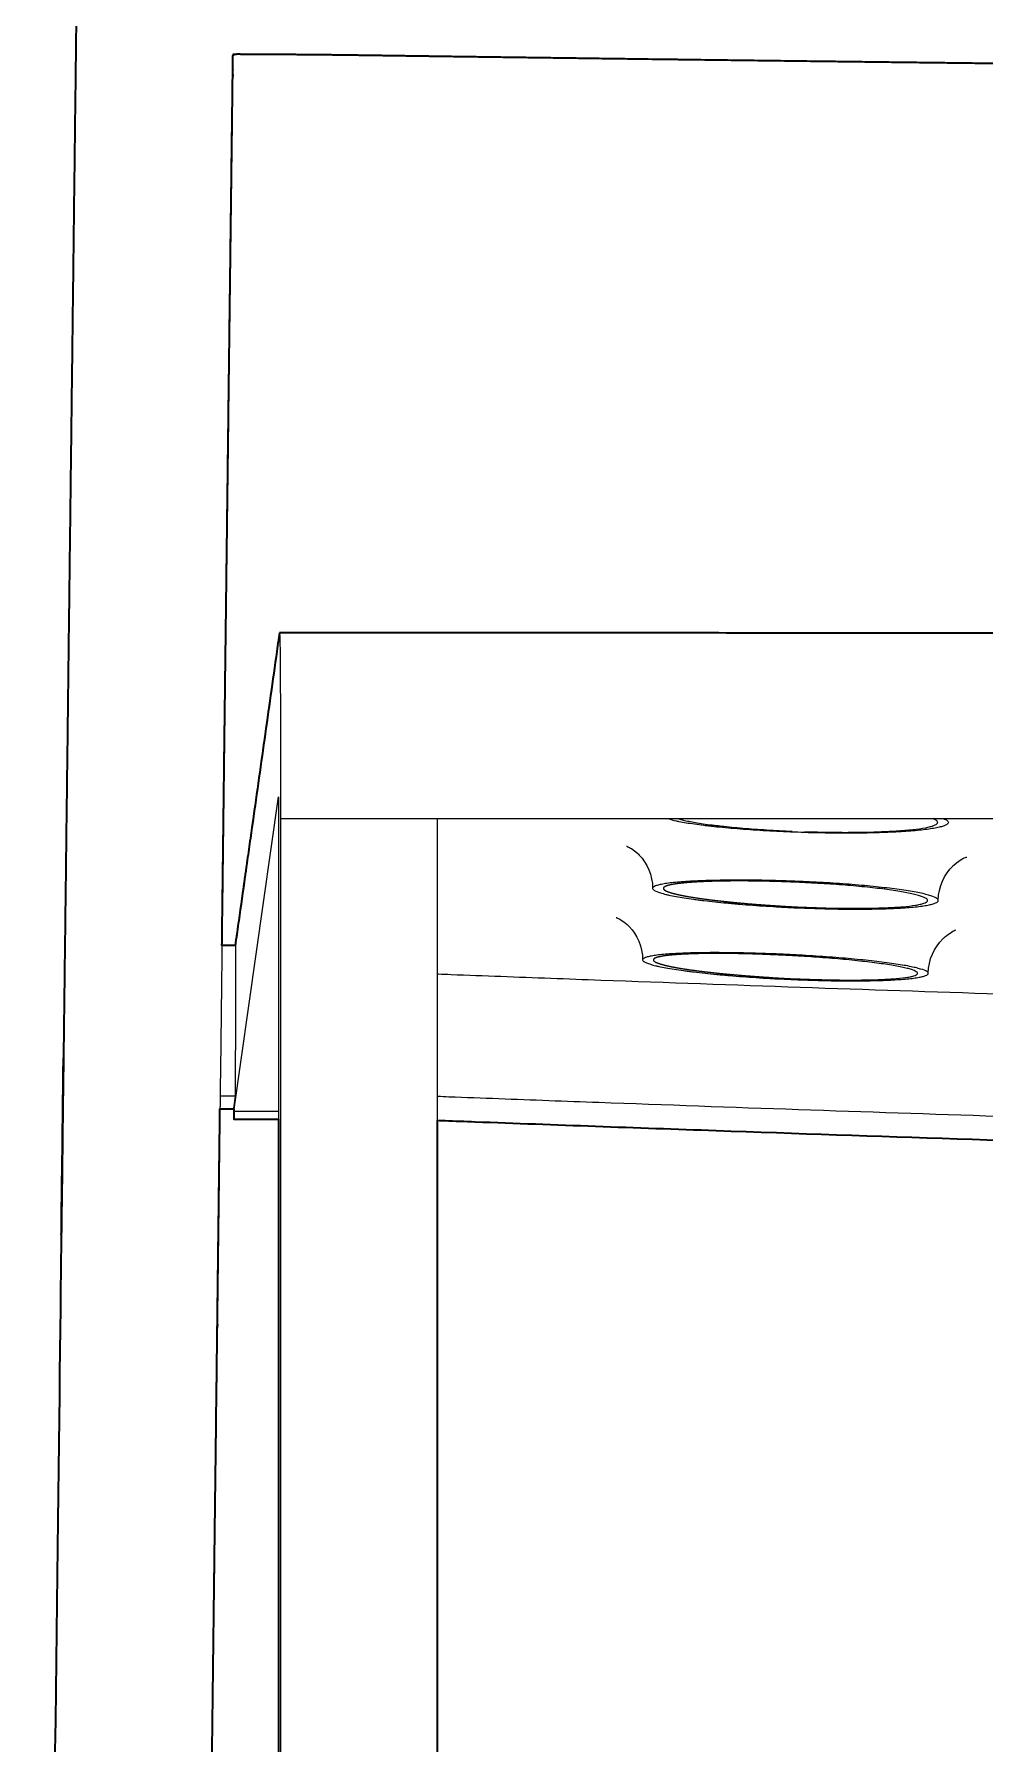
# Model space of a CAD drawing. Header units: millimetres. Extents: x 0 to 2650, y -1173 to 718.
# Drawn here: x 136.9 to 270, y 234.8 to 474.3 of the extents above; entities that cross this region are included whole.
import ezdxf

# ---------------------------------------------------------------- set-up
doc = ezdxf.new("R2010")
doc.units = ezdxf.units.MM
doc.layers.add('Blocks', color=7, linetype='Continuous')
doc.layers.add('Blocks$Inner', color=7, linetype='Continuous', lineweight=25, true_color=0x007f00)
doc.layers.add('Blocks$Outline', color=7, linetype='Continuous', lineweight=35, true_color=0xff3f3f)

# ---------------------------------------------------------------- blocks, each defined once
blk = doc.blocks.new('Balcony Lounge Bench Front')
at = {"layer": 'Blocks$Inner'}
for points in [[(165.01, 346.62), (165.06, 347.01), (165.5, 350.09), (166.37, 356.25), (166.48, 357.02), (166.59, 357.79), (166.81, 359.33), (167.24, 362.4), (168.11, 368.56), (169.86, 380.88), (170.73, 387.04), (171.17, 390.11), (171.21, 390.41), (171.23, 390.31)], [(171.08, 322.3), (164.83, 322.3), (164.83, 323.35), (171.08, 367.45), (171.08, 8.28), (171.18, 8.28)], [(171.35, 364.57), (171.35, 364.38), (171.35, 10.94)], [(192.98, 8.28), (193.08, 8.28), (193.35, 10.94), (193.35, 364.38), (171.35, 364.38)], [(1216.64, 364.38), (1052.69, 364.38), (866.74, 364.38), (770.82, 364.38), (704.99, 364.38), (639.17, 364.38), (543.24, 364.38), (357.3, 364.38), (193.35, 364.38)], [(162.88, 323.77), (164.82, 323.77), (164.84, 323.86), (165.07, 325.52), (162.9, 325.52)], [(140.5, 292.89), (137.01, 7.41), (159.01, 7.13)]]:
    blk.add_lwpolyline(points, dxfattribs=at)
for points, degree in [([(145.59, 709.23), (143.65, 550.84), (141.72, 392.46)], 2), ([(164.7, 471.49), (164.21, 431.84), (163.72, 392.2)], 2), ([(165.72, 471.49), (165.38, 471.49), (165.04, 471.49), (164.7, 471.49)], 3), ([(181.58, 471.36), (176.3, 471.43), (171, 471.47), (165.72, 471.49)], 3), ([(244.75, 362.44), (244.11, 362.46), (243.48, 362.49), (242.84, 362.51)], 3), ([(245.27, 355.4), (244.72, 355.43), (244.17, 355.46), (243.61, 355.48)], 3), ([(245.42, 355.53), (244.82, 355.56), (244.23, 355.59), (243.62, 355.61)], 3), ([(241.51, 352.01), (242.1, 351.98), (242.7, 351.95), (243.29, 351.92)], 3), ([(241.65, 352.14), (242.21, 352.11), (242.76, 352.08), (243.3, 352.05)], 3), ([(165.08, 346.64), (164.12, 346.64), (163.16, 346.64)], 2), ([(243.84, 345.15), (243.3, 345.18), (242.76, 345.21), (242.21, 345.24)], 3), ([(243.98, 345.28), (243.4, 345.31), (242.81, 345.34), (242.23, 345.37)], 3), ([(240.13, 342), (240.71, 341.97), (241.3, 341.94), (241.88, 341.91)], 3), ([(240.28, 342.13), (240.82, 342.1), (241.36, 342.07), (241.89, 342.04)], 3), ([(164.83, 323.35), (164.83, 323.49), (164.83, 323.63), (164.82, 323.77)], 3), ([(171.06, 323.36), (167.95, 323.35), (164.83, 323.35)], 2), ([(162.5, 292.62), (160.75, 149.87), (159.01, 7.13)], 2)]:
    blk.add_open_spline(points, degree=degree, dxfattribs=at)
for points, knots in [([(688.15, 467.02), (682.52, 467.04), (676.89, 467.06), (660, 467.12), (648.74, 467.16), (614.95, 467.3), (592.43, 467.42), (524.87, 467.8), (479.83, 468.12), (389.77, 468.9), (344.74, 469.35), (277.22, 470.12), (254.71, 470.39), (220.96, 470.82), (209.71, 470.97), (192.83, 471.2), (187.2, 471.28), (181.58, 471.36)], [1081.175431, 1081.175431, 1081.175431, 1081.175431, 1098.066752, 1098.066752, 1131.849393, 1131.849393, 1199.414676, 1199.414676, 1334.545242, 1334.545242, 1469.675808, 1469.675808, 1537.241091, 1537.241091, 1571.023733, 1571.023733, 1587.915054, 1587.915054, 1587.915054, 1587.915054]), ([(192.59, 390.41), (192.42, 390.41), (192.24, 390.41), (192.07, 390.41), (190.68, 390.41), (189.29, 390.41), (187.9, 390.41), (182.34, 390.41), (176.77, 390.41), (171.21, 390.41)], [-21.413277, -21.413277, -21.413277, -21.413277, -20.891864, -20.891864, -20.891864, -16.720562, -16.720562, -16.720562, -0.035353, -0.035353, -0.035353, -0.035353]), ([(171.23, 390.31), (171.23, 390.24), (171.24, 390.11), (171.26, 389.71), (171.26, 389.37), (171.28, 388.54), (171.29, 388.04), (171.3, 386.9), (171.31, 386.26), (171.32, 384.86), (171.32, 384.11), (171.33, 382.53), (171.33, 381.7), (171.33, 380.76), (171.33, 380.65), (171.33, 380.49), (171.33, 380.44), (171.33, 380.35)], [13, 13, 13, 13, 14.652227, 14.652227, 17.049448, 17.049448, 19.446668, 19.446668, 21.843889, 21.843889, 24.241109, 24.241109, 26.63833, 26.63833, 26.937982, 26.937982, 27.087809, 27.087809, 27.087809, 27.087809]), ([(197.28, 390.41), (197.11, 390.41), (196.94, 390.41), (196.76, 390.41), (196.59, 390.41), (196.41, 390.41), (196.24, 390.41), (195.55, 390.41), (194.85, 390.41), (194.15, 390.41), (193.81, 390.41), (193.46, 390.41), (193.11, 390.41), (192.94, 390.41), (192.76, 390.41), (192.59, 390.41)], [-26.10635, -26.10635, -26.10635, -26.10635, -25.584873, -25.584873, -25.584873, -25.063413, -25.063413, -25.063413, -22.977656, -22.977656, -22.977656, -21.934745, -21.934745, -21.934745, -21.413277, -21.413277, -21.413277, -21.413277]), ([(704.99, 390.3), (682.77, 390.3), (660.54, 390.3), (638.31, 390.3), (632.75, 390.3), (627.19, 390.3), (621.63, 390.3), (616.07, 390.3), (610.51, 390.3), (604.95, 390.3), (593.83, 390.3), (582.71, 390.3), (571.59, 390.3), (560.47, 390.31), (549.35, 390.31), (538.22, 390.31), (527.1, 390.31), (515.98, 390.31), (504.86, 390.31), (482.62, 390.32), (460.37, 390.32), (438.13, 390.33), (415.88, 390.33), (393.64, 390.34), (371.4, 390.35), (349.16, 390.35), (326.92, 390.36), (304.68, 390.37), (293.55, 390.37), (282.43, 390.38), (271.31, 390.38), (260.19, 390.39), (249.07, 390.39), (237.95, 390.39), (226.83, 390.4), (215.71, 390.4), (204.58, 390.41), (203.19, 390.41), (201.8, 390.41), (200.41, 390.41), (199.72, 390.41), (199.02, 390.41), (198.33, 390.41), (197.98, 390.41), (197.63, 390.41), (197.28, 390.41)], [-533.846776, -533.846776, -533.846776, -533.846776, -467.157826, -467.157826, -467.157826, -450.475122, -450.475122, -450.475122, -433.793165, -433.793165, -433.793165, -400.430495, -400.430495, -400.430495, -367.067315, -367.067315, -367.067315, -333.701541, -333.701541, -333.701541, -266.965133, -266.965133, -266.965133, -200.230717, -200.230717, -200.230717, -133.504218, -133.504218, -133.504218, -100.140955, -100.140955, -100.140955, -66.775388, -66.775388, -66.775388, -33.406385, -33.406385, -33.406385, -29.234963, -29.234963, -29.234963, -27.149225, -27.149225, -27.149225, -26.10635, -26.10635, -26.10635, -26.10635]), ([(171.33, 380.35), (171.33, 380.28), (171.33, 380.26), (171.33, 380.05), (171.33, 379.87), (171.33, 379.31), (171.33, 378.94), (171.34, 377.84), (171.34, 377.1), (171.34, 374.89), (171.34, 373.41), (171.35, 369.48), (171.35, 367.02), (171.35, 364.57)], [27.087809, 27.087809, 27.087809, 27.087809, 27.162722, 27.162722, 27.762027, 27.762027, 28.960637, 28.960637, 31.357858, 31.357858, 36.152299, 36.152299, 44.12911, 44.12911, 44.12911, 44.12911]), ([(242.84, 362.51), (242.82, 362.51), (242.8, 362.51), (242.12, 362.54), (241.47, 362.57), (239.56, 362.66), (238.31, 362.74), (236.5, 362.86), (235.9, 362.91), (234.75, 363), (234.19, 363.05), (233.12, 363.15), (232.59, 363.2), (231.84, 363.28), (231.59, 363.31), (231.11, 363.37), (230.87, 363.4), (229.71, 363.54), (228.89, 363.66), (227.82, 363.84), (227.48, 363.9), (227.02, 363.99), (226.88, 364.02), (226.6, 364.09), (226.47, 364.12), (226.03, 364.23), (225.77, 364.31), (225.56, 364.38)], [62.897872, 62.897872, 62.897872, 62.897872, 62.96315, 62.96315, 64.927697, 64.927697, 68.856792, 68.856792, 70.82134, 70.82134, 72.785887, 72.785887, 74.750434, 74.750434, 75.732708, 75.732708, 76.714982, 76.714982, 80.644077, 80.644077, 82.608624, 82.608624, 83.590898, 83.590898, 84.573172, 84.573172, 87.045693, 87.045693, 87.045693, 87.045693]), ([(227.09, 364.39), (227.11, 364.38), (227.13, 364.37), (227.32, 364.31), (227.52, 364.25), (227.87, 364.16), (227.99, 364.13), (228.25, 364.07), (228.39, 364.05), (229.1, 363.9), (229.77, 363.79), (230.91, 363.62), (231.32, 363.56), (231.96, 363.48), (232.18, 363.46), (232.63, 363.4), (232.86, 363.38), (234.03, 363.25), (235.02, 363.15), (236.63, 363.02), (237.18, 362.98), (238.3, 362.9), (238.87, 362.86), (240.6, 362.75), (241.78, 362.69), (243, 362.64)], [52.746069, 52.746069, 52.746069, 52.746069, 53.057077, 53.057077, 55.709931, 55.709931, 57.036358, 57.036358, 58.362785, 58.362785, 63.668493, 63.668493, 66.321347, 66.321347, 67.647773, 67.647773, 68.9742, 68.9742, 74.279908, 74.279908, 76.932762, 76.932762, 79.585616, 79.585616, 84.891324, 84.891324, 84.891324, 84.891324]), ([(264.2, 364.39), (264.41, 364.31), (264.57, 364.23), (264.77, 364.08), (264.82, 364.01), (264.88, 363.88), (264.87, 363.82), (264.77, 363.63), (264.59, 363.51), (264.13, 363.34), (263.94, 363.28), (263.52, 363.17), (263.28, 363.12), (262.48, 362.97), (261.84, 362.88), (260.73, 362.75), (260.33, 362.71), (259.49, 362.64), (259.05, 362.61), (258.13, 362.55), (257.65, 362.52), (256.65, 362.47), (256.13, 362.45), (254.51, 362.39), (253.39, 362.37), (251.62, 362.35), (251.03, 362.35), (249.8, 362.35), (249.18, 362.36), (247.3, 362.38), (246.03, 362.4), (244.75, 362.44)], [24.219435, 24.219435, 24.219435, 24.219435, 26.679948, 26.679948, 28.585659, 28.585659, 30.491369, 30.491369, 34.30279, 34.30279, 36.208501, 36.208501, 38.114212, 38.114212, 41.925633, 41.925633, 43.831343, 43.831343, 45.737054, 45.737054, 47.642764, 47.642764, 49.548475, 49.548475, 53.359896, 53.359896, 55.265607, 55.265607, 57.171317, 57.171317, 60.982738, 60.982738, 60.982738, 60.982738]), ([(263.37, 363.86), (263.37, 363.89), (263.36, 363.92), (263.33, 364), (263.28, 364.06), (263.08, 364.21), (262.91, 364.3), (262.67, 364.39)], [115.857402, 115.857402, 115.857402, 115.857402, 116.631271, 116.631271, 118.394112, 118.394112, 120.959101, 120.959101, 120.959101, 120.959101]), ([(244.76, 362.57), (245.95, 362.53), (247.12, 362.51), (248.85, 362.48), (249.43, 362.48), (250.56, 362.47), (251.12, 362.48), (252.75, 362.49), (253.79, 362.51), (255.29, 362.56), (255.77, 362.58), (256.7, 362.62), (257.14, 362.64), (257.99, 362.7), (258.39, 362.73), (259.17, 362.79), (259.54, 362.83), (260.57, 362.94), (261.16, 363.03), (261.9, 363.17), (262.12, 363.22), (262.51, 363.32), (262.68, 363.37), (263.11, 363.53), (263.28, 363.65), (263.36, 363.8), (263.37, 363.83), (263.37, 363.86)], [86.662972, 86.662972, 86.662972, 86.662972, 90.188654, 90.188654, 91.951495, 91.951495, 93.714336, 93.714336, 97.240019, 97.240019, 99.00286, 99.00286, 100.765701, 100.765701, 102.528542, 102.528542, 104.291383, 104.291383, 107.817066, 107.817066, 109.579907, 109.579907, 111.342748, 111.342748, 114.86843, 114.86843, 115.857402, 115.857402, 115.857402, 115.857402]), ([(219.79, 360.55), (219.78, 360.55), (219.85, 360.53), (220, 360.45), (220.12, 360.4), (220.28, 360.32), (220.48, 360.19), (220.74, 360.03), (221.04, 359.81), (221.37, 359.51), (221.44, 359.44), (221.51, 359.37), (221.58, 359.29), (222.67, 358.18), (223.46, 356.46), (223.46, 354.62)], [30.817137, 30.817137, 30.817137, 30.817137, 32.787287, 32.787287, 32.787287, 34.210117, 34.210117, 34.210117, 35.953214, 35.953214, 35.953214, 36.350701, 36.350701, 36.350701, 42.234412, 42.234412, 42.234412, 42.234412]), ([(263.46, 352.95), (263.47, 354.86), (264.32, 356.62), (265.49, 357.75), (265.53, 357.79), (265.58, 357.83), (265.62, 357.87), (266.69, 358.84), (267.33, 358.98), (267.44, 358.99)], [0.020965, 0.020965, 0.020965, 0.020965, 6.126511, 6.126511, 6.126511, 6.351911, 6.351911, 6.351911, 11.612078, 11.612078, 11.612078, 11.612078]), ([(243.62, 355.61), (243.29, 355.63), (242.96, 355.64), (242.31, 355.66), (241.98, 355.67), (241.01, 355.7), (240.36, 355.72), (239.08, 355.75), (238.45, 355.76), (237.19, 355.77), (236.57, 355.78), (234.74, 355.78), (233.59, 355.77), (231.95, 355.74), (231.42, 355.73), (230.39, 355.7), (229.9, 355.68), (228.51, 355.61), (227.67, 355.55), (226.56, 355.45), (226.22, 355.42), (225.59, 355.34), (225.31, 355.3), (224.8, 355.21), (224.57, 355.17), (224.18, 355.07), (224.02, 355.02), (223.61, 354.87), (223.48, 354.76), (223.46, 354.64)], [136.446908, 136.446908, 136.446908, 136.446908, 137.430015, 137.430015, 138.413123, 138.413123, 140.379338, 140.379338, 142.345553, 142.345553, 144.311768, 144.311768, 148.244198, 148.244198, 150.210413, 150.210413, 152.176628, 152.176628, 156.109057, 156.109057, 158.075272, 158.075272, 160.041487, 160.041487, 162.007702, 162.007702, 163.973917, 163.973917, 167.906347, 167.906347, 167.906347, 167.906347]), ([(223.46, 354.62), (223.46, 354.57), (223.49, 354.52), (223.57, 354.43), (223.61, 354.4), (223.7, 354.34), (223.76, 354.3), (224.06, 354.15), (224.43, 354.02), (225.04, 353.85), (225.17, 353.82), (225.45, 353.76), (225.59, 353.72), (226.05, 353.62), (226.38, 353.56), (227.46, 353.36), (228.27, 353.23), (229.43, 353.07), (229.67, 353.04), (230.15, 352.98), (230.39, 352.95), (231.15, 352.86), (231.67, 352.8), (232.74, 352.68), (233.3, 352.63), (234.16, 352.55), (234.45, 352.52), (235.04, 352.47), (235.35, 352.44), (236.86, 352.31), (238.1, 352.22), (240.01, 352.1), (240.66, 352.06), (241.38, 352.02), (241.44, 352.02), (241.51, 352.01)], [42.234412, 42.234412, 42.234412, 42.234412, 44.026218, 44.026218, 45.009325, 45.009325, 45.992433, 45.992433, 49.924862, 49.924862, 50.90797, 50.90797, 51.891077, 51.891077, 53.857292, 53.857292, 57.789722, 57.789722, 58.77283, 58.77283, 59.755937, 59.755937, 61.722152, 61.722152, 63.688367, 63.688367, 64.671475, 64.671475, 65.654582, 65.654582, 69.587012, 69.587012, 71.553227, 71.553227, 71.744581, 71.744581, 71.744581, 71.744581]), ([(261.96, 352.93), (261.96, 352.96), (261.96, 352.98), (261.92, 353.07), (261.87, 353.13), (261.63, 353.3), (261.36, 353.43), (260.79, 353.61), (260.57, 353.68), (260.08, 353.8), (259.82, 353.86), (259.24, 353.98), (258.92, 354.04), (258.25, 354.17), (257.88, 354.23), (256.72, 354.4), (255.88, 354.52), (254.5, 354.68), (254.03, 354.73), (253.03, 354.84), (252.52, 354.89), (250.95, 355.03), (249.87, 355.12), (248.18, 355.23), (247.61, 355.27), (246.45, 355.34), (245.86, 355.37), (245.27, 355.4)], [259.627686, 259.627686, 259.627686, 259.627686, 260.41023, 260.41023, 262.177288, 262.177288, 265.711404, 265.711404, 267.478462, 267.478462, 269.24552, 269.24552, 271.012578, 271.012578, 272.779635, 272.779635, 276.313751, 276.313751, 278.080809, 278.080809, 279.847867, 279.847867, 283.381983, 283.381983, 285.149041, 285.149041, 286.916099, 286.916099, 286.916099, 286.916099]), ([(263.46, 352.93), (263.46, 352.96), (263.46, 352.99), (263.42, 353.08), (263.36, 353.14), (263.1, 353.33), (262.81, 353.46), (262.19, 353.66), (261.95, 353.72), (261.43, 353.86), (261.14, 353.92), (260.52, 354.05), (260.18, 354.12), (259.44, 354.24), (259.05, 354.31), (257.8, 354.5), (256.88, 354.61), (255.4, 354.78), (254.88, 354.84), (253.81, 354.95), (253.25, 355), (251.56, 355.15), (250.39, 355.24), (248.57, 355.36), (247.94, 355.4), (246.69, 355.47), (246.06, 355.5), (245.42, 355.53)], [105.146793, 105.146793, 105.146793, 105.146793, 105.992657, 105.992657, 107.902847, 107.902847, 111.723225, 111.723225, 113.633414, 113.633414, 115.543603, 115.543603, 117.453792, 117.453792, 119.363981, 119.363981, 123.18436, 123.18436, 125.094549, 125.094549, 127.004738, 127.004738, 130.825116, 130.825116, 132.735306, 132.735306, 134.645495, 134.645495, 134.645495, 134.645495]), ([(243.29, 351.92), (244.57, 351.87), (245.84, 351.82), (247.72, 351.77), (248.35, 351.75), (249.58, 351.73), (250.18, 351.72), (251.94, 351.71), (253.08, 351.71), (254.7, 351.74), (255.22, 351.75), (256.23, 351.78), (256.71, 351.8), (257.63, 351.84), (258.07, 351.86), (258.91, 351.92), (259.31, 351.95), (260.43, 352.05), (261.07, 352.12), (261.87, 352.25), (262.11, 352.3), (262.54, 352.4), (262.72, 352.45), (263.18, 352.6), (263.37, 352.71), (263.45, 352.87), (263.46, 352.9), (263.46, 352.93)], [73.519442, 73.519442, 73.519442, 73.519442, 77.33982, 77.33982, 79.250009, 79.250009, 81.160198, 81.160198, 84.980577, 84.980577, 86.890766, 86.890766, 88.800955, 88.800955, 90.711144, 90.711144, 92.621333, 92.621333, 96.441712, 96.441712, 98.351901, 98.351901, 100.26209, 100.26209, 104.082468, 104.082468, 105.146793, 105.146793, 105.146793, 105.146793]), ([(243.3, 352.05), (244.49, 351.99), (245.66, 351.95), (247.4, 351.89), (247.98, 351.88), (249.12, 351.85), (249.67, 351.85), (251.31, 351.83), (252.36, 351.83), (253.86, 351.85), (254.34, 351.86), (255.27, 351.88), (255.71, 351.9), (256.57, 351.93), (256.97, 351.95), (257.75, 352), (258.12, 352.03), (259.16, 352.12), (259.75, 352.18), (260.49, 352.3), (260.71, 352.35), (261.11, 352.43), (261.28, 352.48), (261.7, 352.63), (261.88, 352.73), (261.96, 352.87), (261.96, 352.9), (261.96, 352.93)], [230.370246, 230.370246, 230.370246, 230.370246, 233.904362, 233.904362, 235.67142, 235.67142, 237.438478, 237.438478, 240.972594, 240.972594, 242.739651, 242.739651, 244.506709, 244.506709, 246.273767, 246.273767, 248.040825, 248.040825, 251.574941, 251.574941, 253.341999, 253.341999, 255.109057, 255.109057, 258.643172, 258.643172, 259.627686, 259.627686, 259.627686, 259.627686]), ([(218.35, 350.56), (218.35, 350.56), (218.41, 350.54), (218.55, 350.47), (218.66, 350.42), (218.82, 350.34), (219.02, 350.22), (219.26, 350.07), (219.56, 349.86), (219.88, 349.57), (219.98, 349.48), (220.08, 349.38), (220.18, 349.28), (221.27, 348.16), (222.06, 346.44), (222.06, 344.61)], [31.536897, 31.536897, 31.536897, 31.536897, 33.415913, 33.415913, 33.415913, 34.829079, 34.829079, 34.829079, 36.549699, 36.549699, 36.549699, 37.101306, 37.101306, 37.101306, 42.957028, 42.957028, 42.957028, 42.957028]), ([(262.06, 342.73), (262.06, 344.63), (262.9, 346.41), (264.11, 347.57), (264.2, 347.66), (264.29, 347.74), (264.38, 347.82), (265.1, 348.43), (265.61, 348.7), (265.9, 348.81)], [117.54892, 117.54892, 117.54892, 117.54892, 123.64405, 123.64405, 123.64405, 124.091917, 124.091917, 124.091917, 127.522746, 127.522746, 127.522746, 127.522746]), ([(242.23, 345.37), (241.9, 345.38), (241.57, 345.4), (240.91, 345.43), (240.58, 345.44), (239.61, 345.48), (238.96, 345.5), (237.68, 345.54), (237.05, 345.56), (236.11, 345.58), (235.8, 345.59), (235.17, 345.6), (234.86, 345.6), (233.34, 345.62), (232.19, 345.63), (230.55, 345.61), (230.02, 345.61), (229, 345.58), (228.51, 345.57), (227.11, 345.52), (226.27, 345.47), (225.16, 345.39), (224.82, 345.36), (224.19, 345.29), (223.91, 345.25), (223.4, 345.17), (223.17, 345.13), (222.78, 345.04), (222.61, 344.99), (222.21, 344.84), (222.07, 344.74), (222.06, 344.63)], [159.766668, 159.766668, 159.766668, 159.766668, 160.749884, 160.749884, 161.7331, 161.7331, 163.699532, 163.699532, 165.665964, 165.665964, 166.64918, 166.64918, 167.632396, 167.632396, 171.56526, 171.56526, 173.531692, 173.531692, 175.498124, 175.498124, 179.430988, 179.430988, 181.39742, 181.39742, 183.363852, 183.363852, 185.330284, 185.330284, 187.296716, 187.296716, 191.22958, 191.22958, 191.22958, 191.22958]), ([(260.56, 342.73), (260.56, 342.75), (260.55, 342.77), (260.52, 342.85), (260.46, 342.9), (260.22, 343.06), (259.95, 343.18), (259.38, 343.35), (259.16, 343.41), (258.67, 343.52), (258.4, 343.58), (257.82, 343.7), (257.51, 343.76), (256.83, 343.87), (256.46, 343.93), (255.3, 344.11), (254.46, 344.22), (253.08, 344.38), (252.6, 344.43), (251.61, 344.54), (251.09, 344.59), (249.52, 344.74), (248.44, 344.83), (246.75, 344.96), (246.17, 345), (245.01, 345.08), (244.43, 345.11), (243.84, 345.15)], [384.634927, 384.634927, 384.634927, 384.634927, 385.792448, 385.792448, 388.371963, 388.371963, 393.530994, 393.530994, 396.110509, 396.110509, 398.690024, 398.690024, 401.269539, 401.269539, 403.849054, 403.849054, 409.008084, 409.008084, 411.587599, 411.587599, 414.167114, 414.167114, 419.326144, 419.326144, 421.905659, 421.905659, 424.485174, 424.485174, 424.485174, 424.485174]), ([(262.06, 342.73), (262.06, 342.75), (262.05, 342.78), (262.01, 342.86), (261.95, 342.91), (261.69, 343.09), (261.4, 343.21), (260.78, 343.39), (260.54, 343.46), (260.02, 343.58), (259.73, 343.64), (259.1, 343.77), (258.76, 343.83), (258.03, 343.95), (257.63, 344.01), (256.38, 344.2), (255.46, 344.31), (253.97, 344.48), (253.45, 344.54), (252.38, 344.65), (251.82, 344.7), (250.13, 344.86), (248.96, 344.95), (247.13, 345.08), (246.51, 345.12), (245.25, 345.2), (244.62, 345.24), (243.98, 345.28)], [117.54892, 117.54892, 117.54892, 117.54892, 118.706451, 118.706451, 121.286112, 121.286112, 126.445435, 126.445435, 129.025096, 129.025096, 131.604757, 131.604757, 134.184419, 134.184419, 136.76408, 136.76408, 141.923403, 141.923403, 144.503064, 144.503064, 147.082725, 147.082725, 152.242048, 152.242048, 154.821709, 154.821709, 157.40137, 157.40137, 157.40137, 157.40137]), ([(704.99, 332.78), (660.01, 332.78), (615.02, 333), (570.03, 333.46), (525.02, 333.92), (480.01, 334.61), (435.01, 335.52), (390, 336.43), (345, 337.55), (300.01, 338.92), (281.38, 339.49), (262.75, 340.1), (244.12, 340.74), (234.81, 341.06), (225.5, 341.4), (216.19, 341.74), (211.53, 341.91), (206.87, 342.08), (202.22, 342.26), (199.89, 342.35), (197.56, 342.44), (195.23, 342.52), (194.65, 342.55), (194.06, 342.57), (193.48, 342.59), (193.44, 342.59), (193.39, 342.59), (193.35, 342.6)], [-518.79142, -518.79142, -518.79142, -518.79142, -383.814278, -383.814278, -383.814278, -248.76604, -248.76604, -248.76604, -113.7149, -113.7149, -113.7149, -57.79422, -57.79422, -57.79422, -29.839201, -29.839201, -29.839201, -15.856407, -15.856407, -15.856407, -8.866597, -8.866597, -8.866597, -7.115836, -7.115836, -7.115836, -6.985128, -6.985128, -6.985128, -6.985128]), ([(222.06, 344.61), (222.06, 344.56), (222.09, 344.51), (222.17, 344.42), (222.2, 344.39), (222.3, 344.33), (222.35, 344.3), (222.65, 344.14), (223.02, 344.02), (223.63, 343.86), (223.76, 343.82), (224.04, 343.76), (224.18, 343.72), (224.64, 343.63), (224.97, 343.56), (226.05, 343.37), (226.86, 343.24), (228.02, 343.08), (228.25, 343.05), (228.74, 342.99), (228.98, 342.95), (229.74, 342.86), (230.26, 342.8), (231.33, 342.69), (231.89, 342.63), (232.75, 342.55), (233.04, 342.52), (233.63, 342.47), (233.93, 342.44), (235.44, 342.31), (236.69, 342.22), (238.6, 342.09), (239.25, 342.05), (239.98, 342.01), (240.06, 342.01), (240.13, 342)], [42.957028, 42.957028, 42.957028, 42.957028, 44.738124, 44.738124, 45.72134, 45.72134, 46.704556, 46.704556, 50.63742, 50.63742, 51.620636, 51.620636, 52.603852, 52.603852, 54.570284, 54.570284, 58.503148, 58.503148, 59.486364, 59.486364, 60.46958, 60.46958, 62.436012, 62.436012, 64.402444, 64.402444, 65.38566, 65.38566, 66.368876, 66.368876, 70.30174, 70.30174, 72.268172, 72.268172, 72.500084, 72.500084, 72.500084, 72.500084]), ([(241.88, 341.91), (243.16, 341.85), (244.43, 341.8), (246.31, 341.74), (246.94, 341.73), (248.17, 341.7), (248.77, 341.69), (250.54, 341.67), (251.67, 341.67), (253.29, 341.68), (253.82, 341.69), (254.82, 341.71), (255.3, 341.73), (256.22, 341.76), (256.66, 341.78), (257.5, 341.83), (257.9, 341.85), (259.03, 341.94), (259.67, 342), (260.47, 342.12), (260.71, 342.16), (261.13, 342.24), (261.32, 342.29), (261.78, 342.43), (261.96, 342.53), (262.05, 342.66), (262.06, 342.69), (262.06, 342.73)], [74.852209, 74.852209, 74.852209, 74.852209, 80.011531, 80.011531, 82.591192, 82.591192, 85.170854, 85.170854, 90.330176, 90.330176, 92.909838, 92.909838, 95.489499, 95.489499, 98.06916, 98.06916, 100.648822, 100.648822, 105.808144, 105.808144, 108.387806, 108.387806, 110.967467, 110.967467, 116.126789, 116.126789, 117.54892, 117.54892, 117.54892, 117.54892]), ([(241.89, 342.04), (243.08, 341.98), (244.25, 341.93), (245.99, 341.87), (246.57, 341.85), (247.71, 341.83), (248.26, 341.81), (249.9, 341.79), (250.95, 341.78), (252.45, 341.79), (252.93, 341.8), (253.86, 341.81), (254.31, 341.82), (255.16, 341.85), (255.57, 341.87), (256.35, 341.91), (256.72, 341.93), (257.76, 342), (258.35, 342.06), (259.09, 342.17), (259.31, 342.2), (259.7, 342.28), (259.87, 342.32), (260.3, 342.45), (260.47, 342.54), (260.55, 342.67), (260.56, 342.7), (260.56, 342.73)], [341.940692, 341.940692, 341.940692, 341.940692, 347.099723, 347.099723, 349.679238, 349.679238, 352.258753, 352.258753, 357.417783, 357.417783, 359.997298, 359.997298, 362.576813, 362.576813, 365.156328, 365.156328, 367.735843, 367.735843, 372.894873, 372.894873, 375.474388, 375.474388, 378.053903, 378.053903, 383.212933, 383.212933, 384.634927, 384.634927, 384.634927, 384.634927]), ([(704.99, 315.66), (660.05, 315.66), (615.1, 315.88), (570.15, 316.34), (525.09, 316.79), (480.03, 317.49), (434.98, 318.39), (389.92, 319.3), (344.86, 320.43), (299.82, 321.8), (281.17, 322.37), (262.52, 322.98), (243.87, 323.62), (234.55, 323.94), (225.23, 324.28), (215.91, 324.62), (211.25, 324.79), (206.58, 324.96), (201.92, 325.14), (199.59, 325.23), (197.26, 325.32), (194.93, 325.4), (194.4, 325.42), (193.87, 325.45), (193.34, 325.47)], [525.53183, 525.53183, 525.53183, 525.53183, 660.389243, 660.389243, 660.389243, 795.588988, 795.588988, 795.588988, 930.794132, 930.794132, 930.794132, 986.778897, 986.778897, 986.778897, 1014.764977, 1014.764977, 1014.764977, 1028.762971, 1028.762971, 1028.762971, 1035.760289, 1035.760289, 1035.760289, 1037.350876, 1037.350876, 1037.350876, 1037.350876]), ([(704.99, 312.37), (659.98, 312.37), (614.97, 312.59), (524.94, 313.5), (479.91, 314.19), (389.88, 316), (344.86, 317.13), (277.35, 319.17), (254.85, 319.91), (221.1, 321.11), (208.45, 321.57), (195.45, 322.06), (193.7, 322.13), (193.35, 322.14)], [540.333851, 540.333851, 540.333851, 540.333851, 675.38338, 675.38338, 810.478825, 810.478825, 945.574271, 945.574271, 1013.121994, 1013.121994, 1046.895855, 1051.117588, 1052.152137, 1052.152137, 1052.152137, 1052.152137])]:
    blk.add_open_spline(points, degree=3, knots=knots, dxfattribs=at)
for points, weights in [([(141.72, 392.46), (141.11, 342.82), (140.5, 292.89)], [1, 0.97133797504, 1]), ([(163.72, 392.2), (163.11, 342.56), (162.5, 292.62)], [1, 0.97133797504, 1]), ([(165.07, 325.52), (165.08, 335.57), (165.08, 345.64)], [1, 0.998783513847, 0.999884603734]), ([(165.08, 345.64), (165.08, 346.14), (165.08, 346.64)], [0.999884603734, 0.999939428973, 1])]:
    blk.add_rational_spline(points, weights, degree=2, dxfattribs=at)
for points, weights, knots in [([(243.61, 355.48), (243.56, 355.49), (243.5, 355.49), (243.45, 355.49), (242.84, 355.52), (242.23, 355.54), (241.63, 355.56), (240.43, 355.6), (239.25, 355.63), (238.09, 355.64), (237.51, 355.65), (236.93, 355.66), (236.37, 355.66), (235.81, 355.66), (235.26, 355.66), (234.73, 355.66), (234.2, 355.66), (233.68, 355.65), (233.18, 355.64), (232.68, 355.63), (232.19, 355.62), (231.72, 355.61), (230.78, 355.58), (229.92, 355.54), (229.16, 355.49), (228.78, 355.46), (228.42, 355.44), (228.08, 355.41), (227.91, 355.39), (227.75, 355.37), (227.59, 355.36), (227.43, 355.34), (227.28, 355.32), (227.14, 355.31), (226.57, 355.24), (226.11, 355.16), (225.76, 355.07), (225.67, 355.05), (225.59, 355.02), (225.52, 355), (225.44, 354.98), (225.38, 354.95), (225.32, 354.93), (225.2, 354.88), (225.11, 354.83), (225.05, 354.78), (224.99, 354.73), (224.96, 354.68), (224.96, 354.62)], [1, 1.00000000011, 1.00000000022, 1.00000000033, 1.00000000033, 1.00000000033, 1.00000000033, 1.00000000033, 1.00000000033, 1.00000000033, 1.00000000033, 1.00000000033, 1.00000000033, 1.00000000033, 1.00000000033, 1.00000000033, 1.00000000033, 1.00000000032, 1.00000000032, 1.00000000032, 1.00000000032, 1.00000000032, 1.00000000032, 1.00000000032, 1.00000000032, 1.00000000032, 1.00000000032, 1.00000000032, 1.00000000032, 1.00000000032, 1.00000000032, 1.00000000032, 1.00000000032, 1.00000000032, 1.00000000032, 1.00000000032, 1.00000000032, 1.00000000032, 1.00000000032, 1.00000000032, 1.00000000032, 1.00000000032, 1.00000000032, 1.00000000032, 1.00000000032, 1.00000000032, 1.00000000032, 1.00000000032, 1.00000000032], [145.500738, 145.500738, 145.500738, 145.500738, 145.736241, 145.736241, 145.736241, 148.397392, 148.397392, 148.397392, 153.691289, 153.691289, 153.691289, 156.358038, 156.358038, 156.358038, 159.004545, 159.004545, 159.004545, 161.645197, 161.645197, 161.645197, 164.305401, 164.305401, 164.305401, 169.608315, 169.608315, 169.608315, 172.256424, 172.256424, 172.256424, 173.590731, 173.590731, 173.590731, 174.92118, 174.92118, 174.92118, 180.212175, 180.212175, 180.212175, 181.539235, 181.539235, 181.539235, 182.8739, 182.8739, 182.8739, 185.526539, 185.526539, 185.526539, 188.165402, 188.165402, 188.165402, 188.165402]), ([(224.96, 354.62), (224.96, 354.57), (224.99, 354.51), (225.05, 354.46), (225.08, 354.43), (225.12, 354.4), (225.17, 354.37), (225.21, 354.34), (225.26, 354.31), (225.32, 354.28), (225.44, 354.22), (225.59, 354.16), (225.76, 354.1), (225.94, 354.04), (226.14, 353.98), (226.37, 353.92), (226.49, 353.89), (226.61, 353.86), (226.74, 353.83), (226.87, 353.79), (227.01, 353.76), (227.16, 353.73), (227.73, 353.61), (228.4, 353.48), (229.17, 353.36), (229.55, 353.3), (229.96, 353.24), (230.39, 353.18), (230.6, 353.15), (230.82, 353.12), (231.05, 353.09), (231.28, 353.06), (231.5, 353.03), (231.74, 353), (232.67, 352.89), (233.68, 352.78), (234.74, 352.67), (235.28, 352.62), (235.83, 352.57), (236.39, 352.52), (236.96, 352.47), (237.52, 352.42), (238.1, 352.38), (239.25, 352.29), (240.44, 352.21), (241.65, 352.14)], [1.00000000032, 1.00000000032, 1.00000000032, 1.00000000032, 1.00000000032, 1.00000000032, 1.00000000032, 1.00000000032, 1.00000000032, 1.00000000032, 1.00000000032, 1.00000000032, 1.00000000032, 1.00000000032, 1.00000000032, 1.00000000032, 1.00000000032, 1.00000000032, 1.00000000032, 1.00000000032, 1.00000000032, 1.00000000032, 1.00000000032, 1.00000000032, 1.00000000032, 1.00000000032, 1.00000000032, 1.00000000032, 1.00000000032, 1.00000000032, 1.00000000032, 1.00000000032, 1.00000000032, 1.00000000032, 1.00000000033, 1.00000000033, 1.00000000033, 1.00000000033, 1.00000000033, 1.00000000033, 1.00000000033, 1.00000000033, 1.00000000033, 1.00000000022, 1.00000000011, 1], [188.165402, 188.165402, 188.165402, 188.165402, 190.822557, 190.822557, 190.822557, 192.157428, 192.157428, 192.157428, 193.485674, 193.485674, 193.485674, 196.127583, 196.127583, 196.127583, 198.770303, 198.770303, 198.770303, 200.099573, 200.099573, 200.099573, 201.434505, 201.434505, 201.434505, 206.730649, 206.730649, 206.730649, 209.385731, 209.385731, 209.385731, 210.720501, 210.720501, 210.720501, 212.047328, 212.047328, 212.047328, 217.34114, 217.34114, 217.34114, 220.008259, 220.008259, 220.008259, 222.656493, 222.656493, 222.656493, 227.963615, 227.963615, 227.963615, 227.963615]), ([(242.21, 345.24), (242.15, 345.24), (242.08, 345.25), (242.02, 345.25), (241.41, 345.28), (240.8, 345.31), (240.2, 345.33), (238.99, 345.38), (237.81, 345.43), (236.65, 345.45), (236.07, 345.47), (235.5, 345.48), (234.94, 345.49), (234.38, 345.5), (233.83, 345.5), (233.3, 345.51), (232.77, 345.51), (232.25, 345.51), (231.75, 345.51), (231.25, 345.51), (230.76, 345.5), (230.29, 345.49), (229.35, 345.47), (228.5, 345.44), (227.74, 345.4), (227.35, 345.38), (227, 345.36), (226.66, 345.33), (226.32, 345.31), (226.01, 345.28), (225.72, 345.25), (225.15, 345.19), (224.7, 345.11), (224.35, 345.03), (224.26, 345.01), (224.18, 344.99), (224.11, 344.97), (224.03, 344.95), (223.97, 344.92), (223.91, 344.9), (223.79, 344.86), (223.7, 344.81), (223.64, 344.76), (223.59, 344.71), (223.56, 344.66), (223.56, 344.61)], [1, 1.00000000475, 1.00000000949, 1.00000001424, 1.00000001422, 1.0000000142, 1.00000001418, 1.00000001414, 1.0000000141, 1.00000001406, 1.00000001404, 1.00000001402, 1.000000014, 1.00000001398, 1.00000001396, 1.00000001395, 1.00000001393, 1.00000001391, 1.00000001389, 1.00000001388, 1.00000001386, 1.00000001384, 1.00000001381, 1.00000001378, 1.00000001376, 1.00000001374, 1.00000001373, 1.00000001372, 1.00000001371, 1.0000000137, 1.00000001369, 1.00000001367, 1.00000001365, 1.00000001364, 1.00000001364, 1.00000001363, 1.00000001363, 1.00000001363, 1.00000001363, 1.00000001362, 1.00000001362, 1.00000001362, 1.00000001361, 1.00000001361, 1.00000001361, 1.00000001361], [257.055989, 257.055989, 257.055989, 257.055989, 257.34612, 257.34612, 257.34612, 260.008094, 260.008094, 260.008094, 265.303768, 265.303768, 265.303768, 267.971414, 267.971414, 267.971414, 270.618783, 270.618783, 270.618783, 273.260244, 273.260244, 273.260244, 275.92119, 275.92119, 275.92119, 281.225466, 281.225466, 281.225466, 283.874089, 283.874089, 283.874089, 286.540171, 286.540171, 286.540171, 291.831982, 291.831982, 291.831982, 293.159178, 293.159178, 293.159178, 294.493996, 294.493996, 294.493996, 297.147001, 297.147001, 297.147001, 299.744401, 299.744401, 299.744401, 299.744401]), ([(223.56, 344.61), (223.56, 344.56), (223.59, 344.5), (223.65, 344.44), (223.68, 344.42), (223.72, 344.39), (223.77, 344.36), (223.81, 344.33), (223.86, 344.3), (223.92, 344.27), (224.04, 344.22), (224.19, 344.16), (224.37, 344.1), (224.54, 344.04), (224.75, 343.98), (224.98, 343.92), (225.1, 343.89), (225.22, 343.85), (225.35, 343.82), (225.48, 343.79), (225.62, 343.76), (225.76, 343.73), (226.34, 343.61), (227.01, 343.48), (227.78, 343.36), (228.16, 343.3), (228.57, 343.24), (229, 343.18), (229.22, 343.15), (229.44, 343.12), (229.67, 343.09), (229.89, 343.06), (230.12, 343.03), (230.36, 343), (231.29, 342.89), (232.3, 342.78), (233.37, 342.67), (233.9, 342.62), (234.46, 342.57), (235.02, 342.52), (235.58, 342.47), (236.15, 342.42), (236.72, 342.38), (237.88, 342.29), (239.06, 342.21), (240.28, 342.13)], [1.00000001361, 1.00000001361, 1.00000001361, 1.00000001362, 1.00000001362, 1.00000001362, 1.00000001362, 1.00000001362, 1.00000001362, 1.00000001363, 1.00000001363, 1.00000001364, 1.00000001364, 1.00000001365, 1.00000001366, 1.00000001367, 1.00000001367, 1.00000001367, 1.00000001368, 1.00000001368, 1.00000001369, 1.00000001369, 1.00000001372, 1.00000001374, 1.00000001377, 1.00000001378, 1.00000001379, 1.00000001381, 1.00000001382, 1.00000001382, 1.00000001383, 1.00000001384, 1.00000001385, 1.00000001386, 1.00000001389, 1.00000001392, 1.00000001396, 1.00000001398, 1.000000014, 1.00000001402, 1.00000001404, 1.00000001405, 1.00000001407, 1.00000000938, 1.00000000469, 1], [299.744401, 299.744401, 299.744401, 299.744401, 302.443502, 302.443502, 302.443502, 303.778497, 303.778497, 303.778497, 305.106895, 305.106895, 305.106895, 307.749068, 307.749068, 307.749068, 310.39201, 310.39201, 310.39201, 311.72138, 311.72138, 311.72138, 313.056441, 313.056441, 313.056441, 318.353125, 318.353125, 318.353125, 321.008457, 321.008457, 321.008457, 322.343372, 322.343372, 322.343372, 323.670349, 323.670349, 323.670349, 328.964769, 328.964769, 328.964769, 331.632218, 331.632218, 331.632218, 334.280805, 334.280805, 334.280805, 339.588702, 339.588702, 339.588702, 339.588702])]:
    blk.add_rational_spline(points, weights, degree=3, knots=knots, dxfattribs=at)
at = {"layer": 'Blocks$Outline'}
for points in [[(162.88, 323.77), (164.82, 323.77)], [(164.83, 323.35), (164.83, 323.35), (164.83, 322.3), (171.08, 322.3)], [(171.08, 322.3), (171.08, 8.28), (171.18, 8.28)], [(192.98, 8.28), (193.08, 8.28), (193.35, 10.94), (193.35, 322.14)]]:
    blk.add_lwpolyline(points, dxfattribs=at)
for points, weights, knots in [([(1272.78, 7.4), (1272.85, 7.4), (1272.91, 7.41), (1272.98, 7.41), (1271.81, 102.57), (1270.65, 197.73), (1269.49, 292.89), (1269.09, 325.86), (1268.67, 359.69), (1268.27, 392.46), (1266.98, 498.05), (1265.69, 603.64), (1264.4, 709.23), (1264.4, 709.5), (1264.39, 710.03), (1264.38, 710.81), (1264.37, 711.57), (1264.37, 712.31), (1264.36, 713.01), (1264.35, 713.67), (1264.34, 714.3), (1264.34, 714.89), (1264.33, 715.43), (1264.33, 715.92), (1264.32, 716.36), (1264.32, 716.75), (1264.31, 717.08), (1264.31, 717.35), (1264.3, 717.57), (1264.3, 717.73), (1264.3, 717.79), (1264.3, 717.83), (1258.46, 717.85), (1252.62, 717.85), (1246.77, 717.84), (1243.76, 717.84), (1240.97, 717.85), (1237.96, 717.82), (1234.99, 717.8), (1231.99, 717.75), (1229.03, 717.67), (1217.41, 717.37), (1205.79, 717.05), (1194.16, 716.74), (1170.93, 716.12), (1147.69, 715.51), (1124.44, 714.92), (1105.37, 714.44), (1085.8, 713.96), (1065.73, 713.49), (1038.53, 712.85), (1011.88, 712.28), (985.8, 711.77), (985.48, 711.76), (985.16, 711.76), (984.84, 711.75), (964.78, 711.36), (944.61, 711.01), (924.33, 710.69), (909.44, 710.46), (894.76, 710.26), (880.3, 710.08), (866.32, 709.91), (852.72, 709.76), (839.5, 709.64), (839.34, 709.64), (839.19, 709.64), (839.03, 709.63), (815.29, 709.41), (791.32, 709.25), (767.57, 709.15), (746.77, 709.06), (725.79, 709.01), (704.99, 709.01), (684.2, 709.01), (663.22, 709.06), (642.42, 709.15), (618.67, 709.25), (594.7, 709.41), (570.96, 709.63), (570.8, 709.64), (570.65, 709.64), (570.49, 709.64), (557.27, 709.76), (543.66, 709.91), (529.69, 710.08), (515.22, 710.26), (500.55, 710.46), (485.66, 710.69), (465.38, 711.01), (445.21, 711.36), (425.15, 711.75), (424.83, 711.76), (424.51, 711.76), (424.19, 711.77), (398.11, 712.28), (371.46, 712.85), (344.26, 713.49), (324.19, 713.96), (304.62, 714.44), (285.55, 714.92), (262.3, 715.51), (239.06, 716.12), (215.83, 716.74), (204.2, 717.05), (192.58, 717.37), (180.96, 717.67), (178, 717.75), (175, 717.8), (172.03, 717.82), (169.02, 717.85), (166.23, 717.84), (163.21, 717.84), (157.37, 717.85), (151.53, 717.85), (145.69, 717.83), (145.69, 717.79), (145.69, 717.73), (145.69, 717.57), (145.68, 717.35), (145.68, 717.08), (145.67, 716.75), (145.67, 716.36), (145.66, 715.92), (145.66, 715.43), (145.65, 714.89), (145.65, 714.3), (145.64, 713.67), (145.63, 713.01), (145.62, 712.31), (145.61, 711.57), (145.61, 710.81), (145.6, 710.03), (145.59, 709.5), (145.59, 709.23), (144.3, 603.64), (143.01, 498.05), (141.72, 392.46), (141.32, 359.69), (140.9, 325.86), (140.5, 292.89), (139.34, 197.73), (138.18, 102.57), (137.01, 7.41), (137.08, 7.41), (137.14, 7.4), (137.21, 7.4)], [1, 1, 1, 1, 1, 1, 1, 0.98089198336, 0.98089198336, 1, 1, 1, 1, 1, 1, 1, 1, 1, 1, 1, 1, 1, 1, 1, 1, 1, 1, 1, 1, 1, 1, 1, 1, 1, 1, 1, 1, 1, 1, 1, 1, 1, 1, 1, 1, 1, 1, 1, 1, 1, 1, 1, 1, 1, 1, 1, 1, 1, 1, 1, 1, 1, 1, 1, 1, 1, 1, 1, 1, 1, 1, 1, 1, 1, 1, 1, 1, 1, 1, 1, 1, 1, 1, 1, 1, 1, 1, 1, 1, 1, 1, 1, 1, 1, 1, 1, 1, 1, 1, 1, 1, 1, 1, 1, 1, 1, 1, 1, 1, 1, 1, 1, 1, 1, 1, 1, 1, 1, 1, 1, 1, 1, 1, 1, 1, 1, 1, 1, 1, 1, 1, 1, 1, 1, 1, 1, 1, 1, 0.98089198336, 0.98089198336, 1, 1, 1, 1, 1, 1, 1], [0.991235, 0.991235, 0.991235, 0.991235, 1, 1, 1, 2, 2, 2, 104.520259, 104.520259, 104.520259, 431.459196, 431.459196, 431.459196, 432.459196, 433.459196, 434.459196, 435.459196, 436.459196, 437.459196, 438.459196, 439.459196, 440.459196, 441.459196, 442.459196, 443.459196, 444.459196, 445.459196, 446.459196, 447.459196, 448.459196, 448.459196, 448.459196, 465.98297, 465.98297, 465.98297, 474.803647, 474.803647, 474.803647, 483.749244, 483.749244, 483.749244, 518.814716, 518.814716, 518.814716, 588.890593, 588.890593, 588.890593, 647.860592, 647.860592, 647.860592, 728.074023, 728.074023, 728.074023, 729.039601, 729.039601, 729.039601, 789.695526, 789.695526, 789.695526, 833.799507, 833.799507, 833.799507, 874.65809, 874.65809, 874.65809, 875.123687, 875.123687, 875.123687, 946.622931, 946.622931, 946.622931, 1009.202222, 1009.202222, 1009.202222, 1071.781512, 1071.781512, 1071.781512, 1143.280756, 1143.280756, 1143.280756, 1143.746353, 1143.746353, 1143.746353, 1184.604936, 1184.604936, 1184.604936, 1228.708918, 1228.708918, 1228.708918, 1289.364842, 1289.364842, 1289.364842, 1290.33042, 1290.33042, 1290.33042, 1370.543851, 1370.543851, 1370.543851, 1429.51385, 1429.51385, 1429.51385, 1499.589727, 1499.589727, 1499.589727, 1534.655199, 1534.655199, 1534.655199, 1543.600796, 1543.600796, 1543.600796, 1552.421473, 1552.421473, 1552.421473, 1569.945248, 1569.945248, 1569.945248, 1570.945248, 1571.945248, 1572.945248, 1573.945248, 1574.945248, 1575.945248, 1576.945248, 1577.945248, 1578.945248, 1579.945248, 1580.945248, 1581.945248, 1582.945248, 1583.945248, 1584.945248, 1585.945248, 1586.945248, 1586.945248, 1586.945248, 1913.884184, 1913.884184, 1913.884184, 2016.404443, 2016.404443, 2016.404443, 2017.404443, 2017.404443, 2017.404443, 2017.413208, 2017.413208, 2017.413208, 2017.413208]), ([(163.16, 346.64), (163.35, 362.07), (163.53, 377.32), (163.72, 392.2), (164.04, 418.63), (164.37, 445.06), (164.7, 471.49), (165.04, 471.49), (165.38, 471.49), (165.72, 471.49), (171, 471.47), (176.3, 471.43), (181.58, 471.36), (187.2, 471.28), (192.83, 471.2), (209.71, 470.97), (220.96, 470.82), (254.71, 470.39), (277.22, 470.12), (344.74, 469.35), (389.77, 468.9), (479.83, 468.12), (524.87, 467.8), (592.43, 467.42), (614.95, 467.3), (648.74, 467.16), (660, 467.12), (676.89, 467.06), (682.52, 467.04), (688.15, 467.02), (693.75, 467.01), (699.35, 467.03), (704.95, 467)], [0.985766102447, 0.98648784367, 0.991232476188, 1, 1, 1, 1, 1, 1, 1, 1, 1, 1, 1, 1, 1, 1, 1, 1, 1, 1, 1, 1, 1, 1, 1, 1, 1, 1, 1, 1, 1, 1], [-1733.685382, -1733.685382, -1733.685382, -1733.685382, -1686.637621, -1686.637621, -1686.637621, -1604.798874, -1604.798874, -1604.798874, -1603.786971, -1603.786971, -1603.786971, -1587.915054, -1587.915054, -1587.915054, -1571.023733, -1571.023733, -1537.241091, -1537.241091, -1469.675808, -1469.675808, -1334.545242, -1334.545242, -1199.414676, -1199.414676, -1131.849393, -1131.849393, -1098.066752, -1098.066752, -1081.175431, -1081.175431, -1081.175431, -1064.382393, -1064.382393, -1064.382393, -1064.382393]), ([(137.21, 7.4), (137.21, 7.33), (137.21, 7.26), (137.21, 7.19), (137.21, 2.96), (137.21, 0.85), (137.21, 0.22), (137.21, 0.07), (137.21, 0), (137.21, 0), (144.47, 0), (151.74, 0), (159.01, 0), (159.01, 0), (159.01, 0.07), (159.01, 0.22), (159.01, 0.85), (159.01, 2.94), (159.01, 7.13), (160.17, 102.29), (161.34, 197.45), (162.5, 292.62), (162.62, 302.85), (162.75, 313.25), (162.88, 323.77)], [1, 1, 1, 1, 1, 1, 1, 1, 1, 1, 1, 1, 1, 1, 1, 1, 1, 1, 1, 1, 1, 1, 0.993989623432, 0.989869795066, 0.9876405149], [-2129.405041, -2129.405041, -2129.405041, -2129.405041, -2128.469937, -2128.469937, -2128.469937, -2118.627832, -2118.627832, -2118.627832, -2116.239095, -2116.239095, -2116.239095, -2094.439095, -2094.439095, -2094.439095, -2092.050358, -2092.050358, -2092.050358, -2082.252598, -2082.252598, -2082.252598, -1789.173914, -1789.173914, -1789.173914, -1756.921392, -1756.921392, -1756.921392, -1756.921392])]:
    blk.add_rational_spline(points, weights, degree=3, knots=knots, dxfattribs=at)
for points, knots in [([(171.21, 390.41), (171.2, 390.31), (171.18, 390.21), (171.17, 390.11), (171.02, 389.09), (170.87, 388.06), (170.73, 387.04), (170.44, 384.98), (170.15, 382.93), (169.86, 380.88), (169.28, 376.77), (168.69, 372.67), (168.11, 368.56), (167.82, 366.51), (167.53, 364.46), (167.24, 362.4), (167.1, 361.38), (166.95, 360.35), (166.81, 359.33), (166.73, 358.81), (166.66, 358.3), (166.59, 357.79), (166.55, 357.53), (166.51, 357.27), (166.48, 357.02), (166.44, 356.76), (166.41, 356.5), (166.37, 356.25), (166.08, 354.19), (165.79, 352.14), (165.5, 350.09), (165.35, 349.06), (165.21, 348.04), (165.06, 347.01), (165.04, 346.89), (165.03, 346.76), (165.01, 346.64)], [-12, -12, -12, -12, -11, -11, -11, -10, -10, -10, -9, -9, -9, -8, -8, -8, -7, -7, -7, -6, -6, -6, -5, -5, -5, -4, -4, -4, -3, -3, -3, -2, -2, -2, -1, -1, -1, -0.034235, -0.034235, -0.034235, -0.034235]), ([(1238.78, 390.41), (1233.22, 390.41), (1227.65, 390.41), (1222.09, 390.41), (1220.7, 390.41), (1219.31, 390.41), (1217.92, 390.41), (1217.75, 390.41), (1217.57, 390.41), (1217.4, 390.41), (1217.23, 390.41), (1217.05, 390.41), (1216.88, 390.41), (1216.53, 390.41), (1216.18, 390.41), (1215.83, 390.41), (1215.14, 390.41), (1214.44, 390.41), (1213.75, 390.41), (1213.58, 390.41), (1213.4, 390.41), (1213.23, 390.41), (1213.05, 390.41), (1212.88, 390.41), (1212.71, 390.41), (1212.36, 390.41), (1212.01, 390.41), (1211.66, 390.41), (1210.97, 390.41), (1210.27, 390.41), (1209.58, 390.41), (1208.19, 390.41), (1206.8, 390.41), (1205.41, 390.41), (1194.28, 390.4), (1183.16, 390.4), (1172.04, 390.39), (1160.92, 390.39), (1149.8, 390.39), (1138.68, 390.38), (1127.56, 390.38), (1116.43, 390.37), (1105.31, 390.37), (1083.07, 390.36), (1060.83, 390.35), (1038.59, 390.35), (1016.35, 390.34), (994.1, 390.33), (971.86, 390.33), (949.62, 390.32), (927.37, 390.32), (905.13, 390.31), (894.01, 390.31), (882.89, 390.31), (871.76, 390.31), (860.64, 390.31), (849.52, 390.31), (838.4, 390.3), (827.28, 390.3), (816.16, 390.3), (805.04, 390.3), (799.48, 390.3), (793.92, 390.3), (788.36, 390.3), (782.8, 390.3), (777.24, 390.3), (771.68, 390.3), (749.45, 390.3), (727.22, 390.3), (704.99, 390.3), (682.77, 390.3), (660.54, 390.3), (638.31, 390.3), (632.75, 390.3), (627.19, 390.3), (621.63, 390.3), (616.07, 390.3), (610.51, 390.3), (604.95, 390.3), (593.83, 390.3), (582.71, 390.3), (571.59, 390.3), (560.47, 390.31), (549.35, 390.31), (538.22, 390.31), (527.1, 390.31), (515.98, 390.31), (504.86, 390.31), (482.62, 390.32), (460.37, 390.32), (438.13, 390.33), (415.88, 390.33), (393.64, 390.34), (371.4, 390.35), (349.16, 390.35), (326.92, 390.36), (304.68, 390.37), (293.55, 390.37), (282.43, 390.38), (271.31, 390.38), (260.19, 390.39), (249.07, 390.39), (237.95, 390.39), (226.83, 390.4), (215.71, 390.4), (204.58, 390.41), (203.19, 390.41), (201.8, 390.41), (200.41, 390.41), (199.72, 390.41), (199.02, 390.41), (198.33, 390.41), (197.98, 390.41), (197.63, 390.41), (197.28, 390.41), (197.11, 390.41), (196.94, 390.41), (196.76, 390.41), (196.59, 390.41), (196.41, 390.41), (196.24, 390.41), (195.55, 390.41), (194.85, 390.41), (194.15, 390.41), (193.81, 390.41), (193.46, 390.41), (193.11, 390.41), (192.94, 390.41), (192.76, 390.41), (192.59, 390.41), (192.42, 390.41), (192.24, 390.41), (192.07, 390.41), (190.68, 390.41), (189.29, 390.41), (187.9, 390.41), (182.34, 390.41), (176.77, 390.41), (171.21, 390.41)], [-1067.6582, -1067.6582, -1067.6582, -1067.6582, -1050.972991, -1050.972991, -1050.972991, -1046.801689, -1046.801689, -1046.801689, -1046.280276, -1046.280276, -1046.280276, -1045.758808, -1045.758808, -1045.758808, -1044.715897, -1044.715897, -1044.715897, -1042.63014, -1042.63014, -1042.63014, -1042.10868, -1042.10868, -1042.10868, -1041.587203, -1041.587203, -1041.587203, -1040.544327, -1040.544327, -1040.544327, -1038.45859, -1038.45859, -1038.45859, -1034.287168, -1034.287168, -1034.287168, -1000.918164, -1000.918164, -1000.918164, -967.552598, -967.552598, -967.552598, -934.189335, -934.189335, -934.189335, -867.462836, -867.462836, -867.462836, -800.72842, -800.72842, -800.72842, -733.992012, -733.992012, -733.992012, -700.626238, -700.626238, -700.626238, -667.263057, -667.263057, -667.263057, -633.900388, -633.900388, -633.900388, -617.218431, -617.218431, -617.218431, -600.535727, -600.535727, -600.535727, -533.846776, -533.846776, -533.846776, -467.157826, -467.157826, -467.157826, -450.475122, -450.475122, -450.475122, -433.793165, -433.793165, -433.793165, -400.430495, -400.430495, -400.430495, -367.067315, -367.067315, -367.067315, -333.701541, -333.701541, -333.701541, -266.965133, -266.965133, -266.965133, -200.230717, -200.230717, -200.230717, -133.504218, -133.504218, -133.504218, -100.140955, -100.140955, -100.140955, -66.775388, -66.775388, -66.775388, -33.406385, -33.406385, -33.406385, -29.234963, -29.234963, -29.234963, -27.149225, -27.149225, -27.149225, -26.10635, -26.10635, -26.10635, -25.584873, -25.584873, -25.584873, -25.063413, -25.063413, -25.063413, -22.977656, -22.977656, -22.977656, -21.934745, -21.934745, -21.934745, -21.413277, -21.413277, -21.413277, -20.891864, -20.891864, -20.891864, -16.720562, -16.720562, -16.720562, -0.035353, -0.035353, -0.035353, -0.035353]), ([(164.82, 323.77), (164.83, 323.63), (164.83, 323.49), (164.83, 323.35), (164.83, 323.35), (164.83, 323.35), (164.83, 323.35)], [-22.4315768, -22.4315768, -22.4315768, -22.4315768, -22.0016342, -22.0016342, -22.0016342, -22.0001723, -22.0001723, -22.0001723, -22.0001723]), ([(193.35, 322.14), (193.7, 322.13), (195.45, 322.06), (208.45, 321.57), (221.1, 321.11), (254.85, 319.91), (277.35, 319.17), (344.86, 317.13), (389.88, 316), (479.91, 314.19), (524.94, 313.5), (614.97, 312.59), (659.98, 312.37), (704.99, 312.37), (750.01, 312.37), (795.02, 312.59), (885.05, 313.5), (930.08, 314.19), (1020.11, 316), (1065.13, 317.13), (1132.64, 319.17), (1155.14, 319.91), (1188.89, 321.11), (1201.54, 321.57), (1214.54, 322.06), (1216.29, 322.13), (1216.64, 322.14)], [-1052.152137, -1052.152137, -1052.152137, -1052.152137, -1051.117588, -1046.895855, -1013.121994, -1013.121994, -945.574271, -945.574271, -810.478825, -810.478825, -675.38338, -675.38338, -540.333851, -540.333851, -540.333851, -405.284322, -405.284322, -270.188876, -270.188876, -135.093431, -135.093431, -67.545708, -67.545708, -33.771847, -29.550114, -28.515564, -28.515564, -28.515564, -28.515564])]:
    blk.add_open_spline(points, degree=3, knots=knots, dxfattribs=at)
blk.add_open_spline([(165.01, 346.64), (164.08, 346.64), (163.16, 346.64)], degree=2, dxfattribs=at)

msp = doc.modelspace()

# ---------------------------------------------------------------- block references
at = {"layer": 'Blocks'}
msp.add_blockref('Balcony Lounge Bench Front', (0, 0), dxfattribs=at)

doc.saveas('drawing.dxf')
